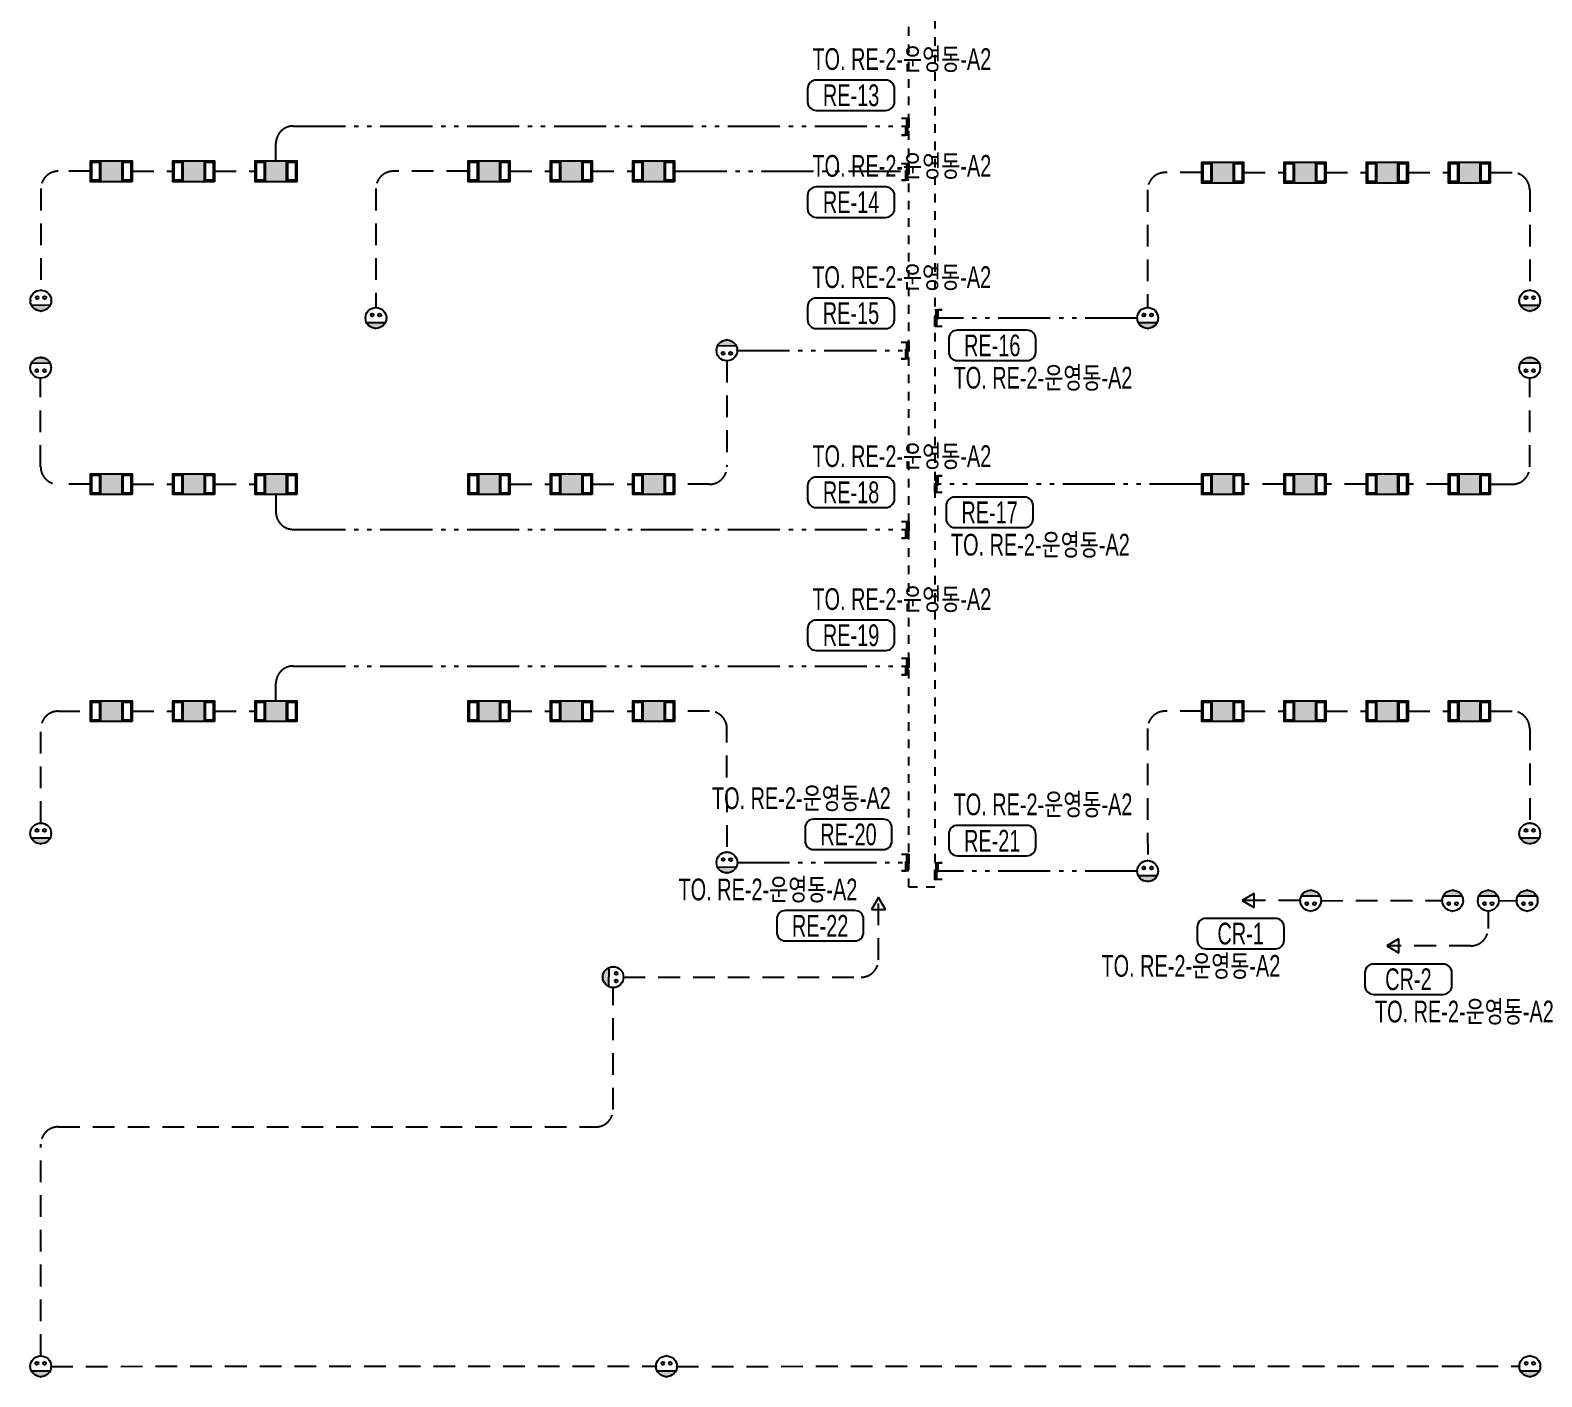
# Model space of a CAD drawing. Header units: millimetres. Extents: x 35956 to 501590, y -530175 to 1059940.
# Drawn here: x 446220 to 472308, y -145351 to -122102 of the extents above; entities that cross this region are included whole.
import ezdxf
from ezdxf.enums import TextEntityAlignment as Align

# ---------------------------------------------------------------- set-up
doc = ezdxf.new("R2010")
doc.units = ezdxf.units.MM
doc.header["$LTSCALE"] = 150
doc.set_wipeout_variables(frame=1)
for name, pattern in [('D1', [3, 1, -1, 1]), ('D2', [6.5, 2.5, -1.5, 2.5]), ('E6', [10, 6, -1, 0.5, -1, 0.5, -1])]:
    doc.linetypes.add(name, pattern=pattern)
for name, color, linetype in [('------06 Receptacle', 6, 'Continuous'), ('------07 System Box', 6, 'Continuous'), ('-----22 Concealed Wire in Floor', 4, 'E6'), ('-----22 Embeded in Floor', 4, 'D2'), ('-----23 Concealed or Exposed Wire', 4, 'D1'), ('-----26 Electrical Cable Tray_Access Floor', 1, 'D1')]:
    doc.layers.add(name, color=color, linetype=linetype)
doc.styles.add('ELEC', font='')
doc.styles.get('ELEC').set_extended_font_data('Dotum')

# ---------------------------------------------------------------- blocks, each defined once
blk = doc.blocks.new('B02')
h = blk.add_hatch(color=256)
h.paths.add_polyline_path([(-136, 86, 0.632456), (136, 86)])
h.paths.add_polyline_path([(-75, 193, 1), (-32, 193, 1)])
h.paths.add_polyline_path([(32, 193, 1), (75, 193, 1)])
blk.add_line((-136, 86), (136, 86))
at = {"linetype": 'Continuous'}
blk.add_circle((0, 150), 150, dxfattribs=at)
for centre in [(-54, 193), (54, 193)]:
    blk.add_circle(centre, 21.4)
for p in [(0, 300), (-150, 150), (0, 0), (150, 150)]:
    blk.add_point(p)
blk = doc.blocks.new('B11')
h = blk.add_hatch(color=256)
h.dxf.hatch_style = 1
h.paths.add_polyline_path([(150, 150), (-150, 150), (-150, -150), (150, -150)])
at = {"linetype": 'Continuous'}
for points in [[(300, -150), (-300, -150), (-300, 150), (300, 150)], [(-150, 150), (150, 150), (150, -150), (-150, -150)]]:
    blk.add_lwpolyline(points, close=True, dxfattribs=at)
at = {"color": 1, "linetype": 'Continuous'}
for points in [[(-280, 130), (-170, 130), (-170, -130), (-280, -130)], [(170, 130), (280, 130), (280, -130), (170, -130)]]:
    blk.add_lwpolyline(points, close=True, dxfattribs=at)
blk = doc.blocks.new('O07')
blk.add_lwpolyline([(-173, -100), (0, 0), (-173, 100)], close=True)
blk = doc.blocks.new('O08')
blk.add_hatch(color=256).paths.add_polyline_path([(-120, 51), (-120, 0), (120, 0), (120, 51)])
blk.add_lwpolyline([(120, 127.5), (120, 0), (-120, 0), (-120, 127.5), (-120, 51), (120, 51)])
blk = doc.blocks.new('A$C2ba48c73')
at = {"layer": '-----23 Concealed or Exposed Wire', "rotation": 180}
blk.add_blockref('O08', (0, 0), dxfattribs=at)

msp = doc.modelspace()

# ---------------------------------------------------------------- linework, layer by layer
at = {"layer": '-----22 Concealed Wire in Floor'}
for p, q in [((465326, -127071), (461833, -127071)), ((458424, -127631), (461336, -127631)), ((466440, -129940), (461833, -129940)), ((458424, -136473), (461338, -136473)), ((465326, -136621), (461833, -136621))]:
    msp.add_line(p, q, dxfattribs=at)
msp.add_lwpolyline([(450460, -124357), (450460, -124057, -0.414214), (450760, -123757), (461383, -123757)], format="xyb", dxfattribs=at)
msp.add_lwpolyline([(457340, -124537), (461383, -124537)], dxfattribs=at)
at = {"layer": '-----22 Concealed Wire in Floor', "elevation": 0}
for points in [[(450460, -130120), (450460, -130420, 0.414214), (450760, -130720), (461383, -130720)], [(450460, -133680), (450460, -133380, -0.414214), (450760, -133080), (461383, -133080)]]:
    msp.add_lwpolyline(points, format="xyb", dxfattribs=at)
at = {"layer": '-----22 Embeded in Floor', "elevation": 0}
for points in [[(447260, -124537), (446704, -124537, 0.414214), (446404, -124837), (446404, -126590)], [(453780, -124537), (452485, -124537, 0.414214), (452185, -124837), (452187, -126890)], [(466440, -124560), (465804, -124560, 0.414214), (465504, -124860), (465504, -124860), (465504, -126890)], [(471420, -124560), (471800, -124560, -0.414214), (472100, -124860), (472100, -126590)], [(458243, -127810), (458245, -129640), (458245, -129640, -0.414286), (457945, -129940), (457340, -129940)], [(447260, -129940), (446700, -129940, -0.414214), (446400, -129640), (446400, -128110)], [(471420, -129940), (471800, -129940, 0.414214), (472100, -129640), (472100, -128110)], [(446402, -135790), (446402, -134160, -0.414214), (446702, -133860), (447260, -133860)], [(458246, -136202), (458245, -134160), (458245, -134160, 0.414214), (457945, -133860), (457340, -133860)], [(466440, -133860), (465805, -133860, 0.414214), (465505, -134160), (465506, -136440)], [(471420, -133860), (471800, -133860, -0.414214), (472100, -134160), (472100, -135790)], [(456460, -138452), (460559, -138452, 0.414214), (460859, -138152), (460859, -137076)], [(471383, -137310), (471383, -137610, -0.414214), (471083, -137910), (469635, -137910)], [(446402, -144990), (446402, -141337, -0.414214), (446702, -141037), (455979, -141037, 0.414214), (456279, -140737), (456279, -138631)]]:
    msp.add_lwpolyline(points, format="xyb", dxfattribs=at)
for points in [[(447980, -124537), (448680, -124537)], [(449400, -124537), (450100, -124537)], [(454500, -124537), (455200, -124537)], [(455920, -124537), (456620, -124537)], [(467160, -124560), (467860, -124560)], [(468580, -124560), (469280, -124560)], [(470000, -124560), (470700, -124560)], [(447980, -129940), (448680, -129940)], [(449400, -129940), (450100, -129940)], [(454500, -129940), (455200, -129940)], [(455920, -129940), (456620, -129940)], [(467860, -129940), (467160, -129940)], [(469280, -129940), (468580, -129940)], [(470696, -129940), (470000, -129940)], [(447980, -133860), (448680, -133860)], [(449400, -133860), (450100, -133860)], [(454500, -133860), (455200, -133860)], [(455920, -133860), (456620, -133860)], [(467160, -133860), (467860, -133860)], [(468580, -133860), (469280, -133860)], [(470000, -133860), (470700, -133860)], [(468139, -137129), (467135, -137129)], [(468499, -137131), (470589, -137129)], [(471564, -137131), (471876, -137129)], [(446581, -145171), (457021, -145169)], [(457381, -145171), (471921, -145169)]]:
    msp.add_lwpolyline(points, dxfattribs=at)
at = {"layer": '-----26 Electrical Cable Tray_Access Floor'}
msp.add_lwpolyline([(461833, -136896), (461383, -136896), (461383, -111724), (461833, -111724)], close=True, dxfattribs=at)

# ---------------------------------------------------------------- block references
at = {"layer": '------06 Receptacle', "xscale": 1.2, "yscale": 1.2, "zscale": 1.2}
for p, rotation in [((446402, -126950), 359.6462725861371), ((452185, -127250), 359.6462725861371), ((465507, -127250), 0.3537274138628527), ((458245, -127450), 179.6462725848757), ((446402, -127750), 179.6462725861371), ((472100, -127750), 180), ((446400, -136150), 359.6462725861371), ((458243, -136652), 359.6462725848757), ((465507, -136800), 0.3537274138628527), ((468320, -136950), 179.6462725861371), ((470771, -136950), 179.6462725861371), ((471385, -136950), 179.6462725861371), ((472057, -136950), 179.6462725861371), ((456100, -138450), 269.6462725861371), ((446400, -145350), 359.6462725861371), ((457200, -145350), 359.6462725861372), ((472100, -145350), 359.6462725861372)]:
    msp.add_blockref('B02', p, dxfattribs=dict(at, rotation=rotation))
for p in [(472100, -126950), (472100, -136150)]:
    msp.add_blockref('B02', p, dxfattribs=at)
at = {"layer": '------07 System Box', "xscale": 1.2, "yscale": 1.2, "zscale": 1.2}
for p in [(447620, -124537), (449040, -124537), (450460, -124537), (454140, -124537), (455560, -124537), (456980, -124537), (466800, -124560), (468220, -124560), (469640, -124560), (471060, -124560), (447620, -129940), (449040, -129940), (450460, -129940), (454140, -129940), (455560, -129940), (456980, -129940), (466800, -129940), (468220, -129940), (469640, -129940), (471060, -129940), (447620, -133860), (449040, -133860), (450460, -133860), (454140, -133860), (455560, -133860), (456980, -133860), (466800, -133860), (468220, -133860), (469640, -133860), (471060, -133860)]:
    msp.add_blockref('B11', p, dxfattribs=at)
at = {"layer": '-----22 Concealed Wire in Floor', "xscale": 1.2}
for p, rotation in [((461383, -123767), 270), ((461383, -124547), 270), ((461833, -127071), 89.99999999999999), ((461381, -127631), 270), ((461833, -129940), 89.99999999999999), ((461383, -130730), 270), ((461383, -133090), 270), ((461383, -136473), 270), ((461833, -136621), 89.99999999999999)]:
    msp.add_blockref('A$C2ba48c73', p, dxfattribs=dict(at, rotation=rotation))
at = {"layer": '-----22 Embeded in Floor', "xscale": 1.2, "yscale": 1.2, "zscale": 1.2}
for p, rotation in [((460859, -137076), 90), ((467135, -137129), 180), ((469635, -137910), 180)]:
    msp.add_blockref('O07', p, dxfattribs=dict(at, rotation=rotation))

# ---------------------------------------------------------------- texts
at = {"style": 'ELEC', "width": 0.7}
for p in [(461263, -122595), (461263, -124440), (461261, -126360), (461263, -129451), (461263, -131919), (459529, -135357), (463699, -135463), (458952, -136933)]:
    msp.add_text('TO. RE-2-운영동-A2', height=375, dxfattribs=at).set_placement(p, align=Align.MIDDLE)

# ---------------------------------------------------------------- wipeouts: each hides what was drawn before it
at = {"color": 1, "linetype": 'Continuous'}
for points in [[(459637, -123337), (459639, -123361), (459644, -123384), (459653, -123406), (459666, -123426), (459681, -123444), (459699, -123459), (459719, -123471), (459741, -123480), (459764, -123486), (459787, -123487), (460987, -123487), (461011, -123486), (461033, -123480), (461055, -123471), (461075, -123459), (461093, -123444), (461108, -123426), (461121, -123406), (461130, -123384), (461135, -123361), (461137, -123337), (461137, -123112), (461135, -123089), (461130, -123066), (461121, -123044), (461108, -123024), (461093, -123006), (461075, -122991), (461055, -122979), (461033, -122970), (461011, -122964), (460987, -122962), (459787, -122962), (459764, -122964), (459741, -122970), (459719, -122979), (459699, -122991), (459681, -123006), (459666, -123024), (459653, -123044), (459644, -123066), (459639, -123089), (459637, -123112)], [(459635, -127102), (459637, -127125), (459642, -127148), (459651, -127170), (459663, -127190), (459679, -127208), (459697, -127223), (459717, -127235), (459738, -127244), (459761, -127250), (459785, -127252), (460985, -127252), (461008, -127250), (461031, -127244), (461053, -127235), (461073, -127223), (461091, -127208), (461106, -127190), (461118, -127170), (461127, -127148), (461133, -127125), (461135, -127102), (461135, -126877), (461133, -126853), (461127, -126830), (461118, -126809), (461106, -126789), (461091, -126771), (461073, -126755), (461053, -126743), (461031, -126734), (461008, -126729), (460985, -126727), (459785, -126727), (459761, -126729), (459738, -126734), (459717, -126743), (459697, -126755), (459679, -126771), (459663, -126789), (459651, -126809), (459642, -126830), (459637, -126853), (459635, -126877)], [(459637, -132661), (459639, -132684), (459644, -132707), (459653, -132729), (459666, -132749), (459681, -132767), (459699, -132782), (459719, -132794), (459741, -132803), (459764, -132809), (459787, -132811), (460987, -132811), (461011, -132809), (461033, -132803), (461055, -132794), (461075, -132782), (461093, -132767), (461108, -132749), (461121, -132729), (461130, -132707), (461135, -132684), (461137, -132661), (461137, -132436), (461135, -132412), (461130, -132389), (461121, -132367), (461108, -132347), (461093, -132330), (461075, -132314), (461055, -132302), (461033, -132293), (461011, -132287), (460987, -132286), (459787, -132286), (459764, -132287), (459741, -132293), (459719, -132302), (459699, -132314), (459681, -132330), (459666, -132347), (459653, -132367), (459644, -132389), (459639, -132412), (459637, -132436)], [(459592, -136099), (459594, -136122), (459599, -136145), (459608, -136167), (459620, -136187), (459636, -136205), (459654, -136220), (459674, -136232), (459695, -136241), (459718, -136247), (459742, -136249), (460942, -136249), (460965, -136247), (460988, -136241), (461010, -136232), (461030, -136220), (461048, -136205), (461063, -136187), (461075, -136167), (461084, -136145), (461090, -136122), (461092, -136099), (461092, -135874), (461090, -135850), (461084, -135827), (461075, -135806), (461063, -135785), (461048, -135768), (461030, -135752), (461010, -135740), (460988, -135731), (460965, -135725), (460942, -135724), (459742, -135724), (459718, -135725), (459695, -135731), (459674, -135740), (459654, -135752), (459636, -135768), (459620, -135785), (459608, -135806), (459599, -135827), (459594, -135850), (459592, -135874)], [(466361, -137812), (466363, -137835), (466369, -137858), (466378, -137880), (466390, -137900), (466405, -137918), (466423, -137933), (466443, -137945), (466465, -137954), (466488, -137960), (466511, -137962), (467711, -137962), (467735, -137960), (467758, -137954), (467779, -137945), (467799, -137933), (467817, -137918), (467833, -137900), (467845, -137880), (467854, -137858), (467859, -137835), (467861, -137812), (467861, -137587), (467859, -137563), (467854, -137540), (467845, -137519), (467833, -137498), (467817, -137481), (467799, -137465), (467779, -137453), (467758, -137444), (467735, -137439), (467711, -137437), (466511, -137437), (466488, -137439), (466465, -137444), (466443, -137453), (466423, -137465), (466405, -137481), (466390, -137498), (466378, -137519), (466369, -137540), (466363, -137563), (466361, -137587)], [(469256, -138600), (469258, -138623), (469263, -138646), (469272, -138668), (469285, -138688), (469300, -138706), (469318, -138721), (469338, -138734), (469360, -138743), (469383, -138748), (469406, -138750), (470606, -138750), (470630, -138748), (470652, -138743), (470674, -138734), (470694, -138721), (470712, -138706), (470727, -138688), (470740, -138668), (470749, -138646), (470754, -138623), (470756, -138600), (470756, -138375), (470754, -138352), (470749, -138329), (470740, -138307), (470727, -138287), (470712, -138269), (470694, -138254), (470674, -138241), (470652, -138232), (470630, -138227), (470606, -138225), (469406, -138225), (469383, -138227), (469360, -138232), (469338, -138241), (469318, -138254), (469300, -138269), (469285, -138287), (469272, -138307), (469263, -138329), (469258, -138352), (469256, -138375)]]:
    msp.add_wipeout(points, dxfattribs=at)

# ---------------------------------------------------------------- next in the draw order: linework, layer by layer
at = {"color": 1, "linetype": 'Continuous', "elevation": 0}
for points in [[(459637, -123337, 0.414214), (459787, -123487), (460987, -123487, 0.414214), (461137, -123337), (461137, -123112, 0.414214), (460987, -122962), (459787, -122962, 0.414214), (459637, -123112)], [(459635, -127102, 0.414214), (459785, -127252), (460985, -127252, 0.414214), (461135, -127102), (461135, -126877, 0.414214), (460985, -126727), (459785, -126727, 0.414214), (459635, -126877)], [(459637, -132661, 0.414214), (459787, -132811), (460987, -132811, 0.414214), (461137, -132661), (461137, -132436, 0.414214), (460987, -132286), (459787, -132286, 0.414214), (459637, -132436)], [(459592, -136099, 0.414214), (459742, -136249), (460942, -136249, 0.414214), (461092, -136099), (461092, -135874, 0.414214), (460942, -135724), (459742, -135724, 0.414214), (459592, -135874)], [(466361, -137812, 0.414214), (466511, -137962), (467711, -137962, 0.414214), (467861, -137812), (467861, -137587, 0.414214), (467711, -137437), (466511, -137437, 0.414214), (466361, -137587)], [(469256, -138600, 0.414214), (469406, -138750), (470606, -138750, 0.414214), (470756, -138600), (470756, -138375, 0.414214), (470606, -138225), (469406, -138225, 0.414214), (469256, -138375)]]:
    msp.add_lwpolyline(points, format="xyb", close=True, dxfattribs=at)

# ---------------------------------------------------------------- next in the draw order: texts
at = {"style": 'ELEC', "width": 0.7}
for s, p in [('RE-13', (460387, -123225)), ('RE-15', (460385, -126989)), ('RE-19', (460387, -132548)), ('RE-20', (460342, -135986)), ('CR-1', (467111, -137699)), ('TO. RE-2-운영동-A2', (466252, -138252)), ('CR-2', (470006, -138487)), ('TO. RE-2-운영동-A2', (470972, -139041, 0))]:
    msp.add_text(s, height=375, dxfattribs=at).set_placement(p, align=Align.MIDDLE)

# ---------------------------------------------------------------- next in the draw order: wipeouts: each hides what was drawn before it
at = {"color": 1, "linetype": 'Continuous'}
for points in [[(459637, -125183), (459639, -125206), (459644, -125229), (459653, -125251), (459666, -125271), (459681, -125289), (459699, -125304), (459719, -125316), (459741, -125325), (459764, -125331), (459787, -125333), (460987, -125333), (461011, -125331), (461033, -125325), (461055, -125316), (461075, -125304), (461093, -125289), (461108, -125271), (461121, -125251), (461130, -125229), (461135, -125206), (461137, -125183), (461137, -124958), (461135, -124934), (461130, -124911), (461121, -124889), (461108, -124869), (461093, -124851), (461075, -124836), (461055, -124824), (461033, -124815), (461011, -124809), (460987, -124808), (459787, -124808), (459764, -124809), (459741, -124815), (459719, -124824), (459699, -124836), (459681, -124851), (459666, -124869), (459653, -124889), (459644, -124911), (459639, -124934), (459637, -124958)], [(462073, -127656), (462075, -127679), (462081, -127702), (462090, -127724), (462102, -127744), (462117, -127762), (462135, -127777), (462155, -127789), (462177, -127798), (462200, -127804), (462223, -127806), (463423, -127806), (463447, -127804), (463470, -127798), (463491, -127789), (463512, -127777), (463529, -127762), (463545, -127744), (463557, -127724), (463566, -127702), (463572, -127679), (463573, -127656), (463573, -127431), (463572, -127407), (463566, -127384), (463557, -127363), (463545, -127342), (463529, -127325), (463512, -127309), (463491, -127297), (463470, -127288), (463447, -127283), (463423, -127281), (462223, -127281), (462200, -127283), (462177, -127288), (462155, -127297), (462135, -127309), (462117, -127325), (462102, -127342), (462090, -127363), (462081, -127384), (462075, -127407), (462073, -127431)], [(459637, -130193), (459639, -130216), (459644, -130239), (459653, -130261), (459666, -130281), (459681, -130299), (459699, -130314), (459719, -130326), (459741, -130335), (459764, -130341), (459787, -130343), (460987, -130343), (461011, -130341), (461033, -130335), (461055, -130326), (461075, -130314), (461093, -130299), (461108, -130281), (461121, -130261), (461130, -130239), (461135, -130216), (461137, -130193), (461137, -129968), (461135, -129944), (461130, -129921), (461121, -129900), (461108, -129880), (461093, -129862), (461075, -129846), (461055, -129834), (461033, -129825), (461011, -129820), (460987, -129818), (459787, -129818), (459764, -129820), (459741, -129825), (459719, -129834), (459699, -129846), (459681, -129862), (459666, -129880), (459653, -129900), (459644, -129921), (459639, -129944), (459637, -129968)], [(462028, -130538), (462030, -130562), (462035, -130585), (462044, -130606), (462057, -130626), (462072, -130644), (462090, -130660), (462110, -130672), (462132, -130681), (462155, -130686), (462178, -130688), (463378, -130688), (463402, -130686), (463424, -130681), (463446, -130672), (463466, -130660), (463484, -130644), (463499, -130626), (463512, -130606), (463521, -130585), (463526, -130562), (463528, -130538), (463528, -130313), (463526, -130290), (463521, -130267), (463512, -130245), (463499, -130225), (463484, -130207), (463466, -130192), (463446, -130180), (463424, -130171), (463402, -130165), (463378, -130163), (462178, -130163), (462155, -130165), (462132, -130171), (462110, -130180), (462090, -130192), (462072, -130207), (462057, -130225), (462044, -130245), (462035, -130267), (462030, -130290), (462028, -130313)], [(462073, -136205), (462075, -136229), (462081, -136252), (462090, -136273), (462102, -136293), (462117, -136311), (462135, -136327), (462155, -136339), (462177, -136348), (462200, -136353), (462223, -136355), (463423, -136355), (463447, -136353), (463470, -136348), (463491, -136339), (463512, -136327), (463529, -136311), (463545, -136293), (463557, -136273), (463566, -136252), (463572, -136229), (463573, -136205), (463573, -135980), (463572, -135957), (463566, -135934), (463557, -135912), (463545, -135892), (463529, -135874), (463512, -135859), (463491, -135847), (463470, -135838), (463447, -135832), (463423, -135830), (462223, -135830), (462200, -135832), (462177, -135838), (462155, -135847), (462135, -135859), (462117, -135874), (462102, -135892), (462090, -135912), (462081, -135934), (462075, -135957), (462073, -135980)], [(459103, -137676), (459105, -137699), (459110, -137722), (459119, -137744), (459132, -137764), (459147, -137782), (459165, -137797), (459185, -137809), (459207, -137818), (459230, -137824), (459253, -137826), (460453, -137826), (460477, -137824), (460499, -137818), (460521, -137809), (460541, -137797), (460559, -137782), (460574, -137764), (460587, -137744), (460596, -137722), (460601, -137699), (460603, -137676), (460603, -137451), (460601, -137427), (460596, -137404), (460587, -137382), (460574, -137362), (460559, -137345), (460541, -137329), (460521, -137317), (460499, -137308), (460477, -137302), (460453, -137301), (459253, -137301), (459230, -137302), (459207, -137308), (459185, -137317), (459165, -137329), (459147, -137345), (459132, -137362), (459119, -137382), (459110, -137404), (459105, -137427), (459103, -137451)]]:
    msp.add_wipeout(points, dxfattribs=at)

# ---------------------------------------------------------------- next in the draw order: linework, layer by layer
at = {"color": 1, "linetype": 'Continuous', "elevation": 0}
for points in [[(459637, -125183, 0.414214), (459787, -125333), (460987, -125333, 0.414214), (461137, -125183), (461137, -124958, 0.414214), (460987, -124808), (459787, -124808, 0.414214), (459637, -124958)], [(462073, -127656, 0.414214), (462223, -127806), (463423, -127806, 0.414214), (463573, -127656), (463573, -127431, 0.414214), (463423, -127281), (462223, -127281, 0.414214), (462073, -127431)], [(459637, -130193, 0.414214), (459787, -130343), (460987, -130343, 0.414214), (461137, -130193), (461137, -129968, 0.414214), (460987, -129818), (459787, -129818, 0.414214), (459637, -129968)], [(462028, -130538, 0.414214), (462178, -130688), (463378, -130688, 0.414214), (463528, -130538), (463528, -130313, 0.414214), (463378, -130163), (462178, -130163, 0.414214), (462028, -130313)], [(462073, -136205, 0.414214), (462223, -136355), (463423, -136355, 0.414214), (463573, -136205), (463573, -135980, 0.414214), (463423, -135830), (462223, -135830, 0.414214), (462073, -135980)], [(459103, -137676, 0.414214), (459253, -137826), (460453, -137826, 0.414214), (460603, -137676), (460603, -137451, 0.414214), (460453, -137301), (459253, -137301, 0.414214), (459103, -137451)]]:
    msp.add_lwpolyline(points, format="xyb", close=True, dxfattribs=at)

# ---------------------------------------------------------------- next in the draw order: texts
at = {"style": 'ELEC', "width": 0.7}
for s, p in [('RE-14', (460387, -125070)), ('RE-16', (462823, -127543)), ('TO. RE-2-운영동-A2', (463699, -128097)), ('RE-18', (460387, -130080)), ('RE-17', (462778, -130426)), ('TO. RE-2-운영동-A2', (463654, -130980)), ('RE-21', (462823, -136093)), ('RE-22', (459853, -137563))]:
    msp.add_text(s, height=375, dxfattribs=at).set_placement(p, align=Align.MIDDLE)

doc.saveas('drawing.dxf')
